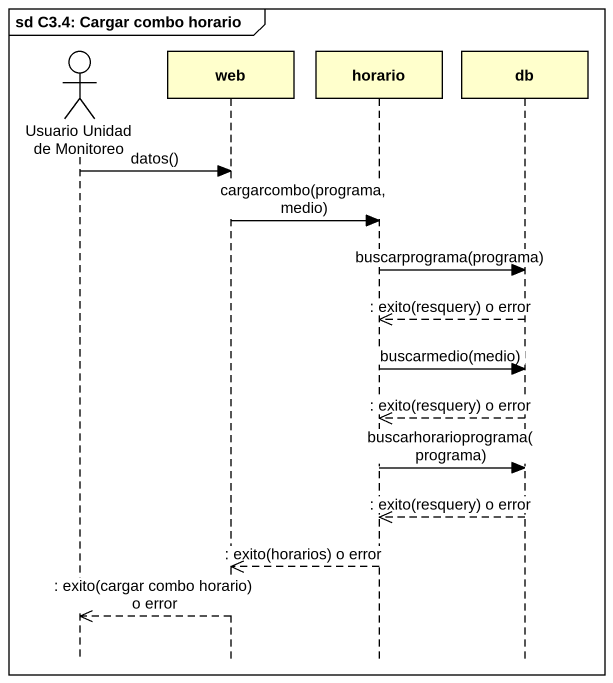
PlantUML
@startuml
mainframe sd C3.4: Cargar combo horario
hide footbox
actor "Usuario Unidad de Monitoreo" as Usuario_Unidad_de_Monitoreo
participant web
participant horario
participant db

Usuario_Unidad_de_Monitoreo -> web : datos()
web -> horario : cargarcombo(programa, medio)
horario -> db : buscarprograma(programa)
db -->> horario : : exito(resquery) o error
horario -> db : buscarmedio(medio)
db -->> horario : : exito(resquery) o error
horario -> db : buscarhorarioprograma(programa)
db -->> horario : : exito(resquery) o error
horario -->> web : : exito(horarios) o error
web -->> Usuario_Unidad_de_Monitoreo : : exito(cargar combo horario) o error
@enduml
